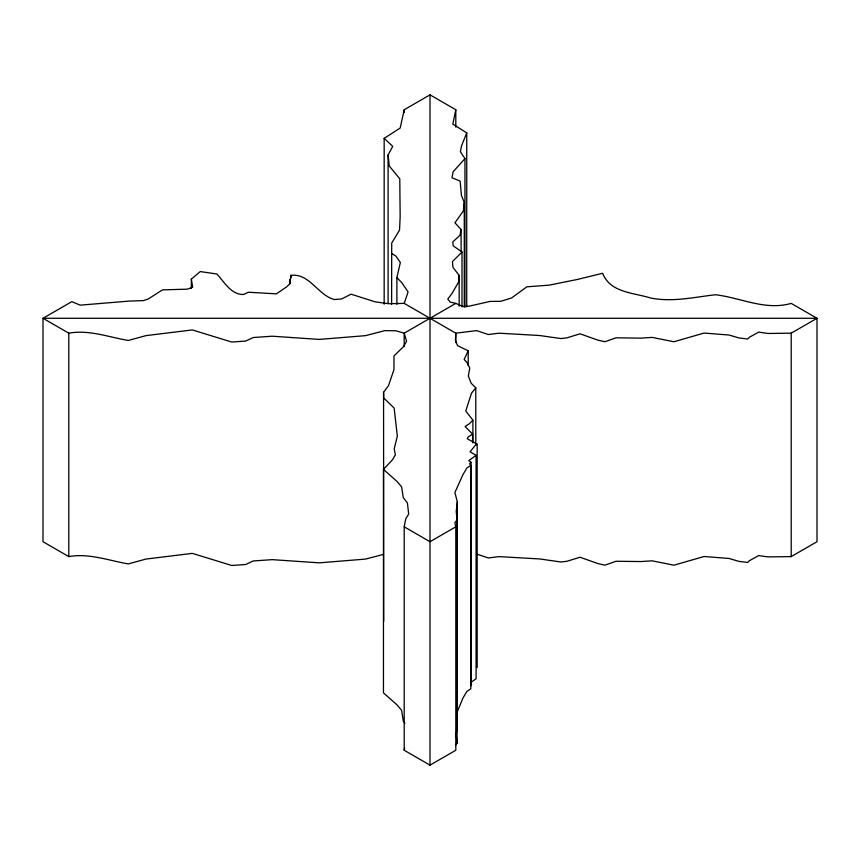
<?xml version="1.0" encoding="UTF-8"?>
<svg xmlns="http://www.w3.org/2000/svg" width="860" height="860" viewBox="0 0 860 860"><rect width="100%" height="100%" fill="white"/><g stroke="black" fill="none" stroke-linecap="round" stroke-linejoin="round"><path stroke-width="1.29" d="M391.612 304.236L391.708 243.079L399.535 230.093L400.158 216.634L399.782 178.805L389.257 166.001L388.107 154.929L392.73 146.361L384.162 138.342L400.179 128.043L404.2 109.747L430 94.847L455.8 109.747L455.8 127.14M289.906 283.585L290.895 275.372C309.396 272.921 317.985 295.27 334.336 299.527L341.613 298.979L351.02 294.174L375.196 301.86L388.677 303.709L404.2 303.387L455.8 333.175L455.445 340.474L457.531 345.623L468.195 350.837L464.163 359.448L467.13 362.651L469.753 368.026L468.345 376.067L471.129 383.227L475.784 387.817L471.506 393.213L465.744 410.983L472.892 420.153L469.538 423.593L465.088 426.495L472.591 434.096L468.152 436.977L467.281 438.783L477.16 444.168L475.193 445.437L470.054 451.833L476.096 455.338L468.797 460.627L471.022 462.261L469.603 463.776L470.796 465.454L466.894 467.947L462.895 474.752L454.886 492.522L457.316 501.767L456.23 511.388L457.047 519.752L454.832 522.901L455.8 526.814L455.8 750.253L430 765.153L404.2 750.253L404.2 526.814L405.726 518.86L408.672 514.033L407.414 502.906L403.318 497.736L401.577 486.814L396.922 481.342L383.452 469.431L392.418 459.853L395.385 454.811L394.192 448.812L397.331 436.16L394.149 408.07L383.71 397.954L383.571 392.289L388.494 385.699L393.955 369.649L393.988 355.922L403.469 346.698L406.576 341.237L404.2 333.175L395.923 330.788L384.829 330.616L365.478 335.658L319.254 339.41L272.244 336.206L253.173 337.529L245.648 341.076L231.727 342.033L192.307 329.939L145.931 335.637L128.291 340.474C108.618 337.109 88.999 329.541 68.8 333.175L43 318.286L43 541.714L68.8 556.613C88.999 552.969 108.618 560.548 128.291 563.913L145.931 559.075L192.307 553.378L231.727 565.471L245.648 564.515L253.173 560.957L272.244 559.645L319.254 562.849L365.478 559.086L383.538 554.388M455.8 109.747L452.812 124.109L466.743 132.913L461.573 145.695L460.39 151.736L464.959 158.584L453.123 171.796L451.962 177.74L460.143 181.084L461.401 195.284L464.282 202.476L463.357 210.99L454.94 222.783L461.111 229.588L459.96 235.328L452.812 241.886L453.177 245.809L462.003 252.001L452.435 261.612L452.973 267.428L459.175 275.383L458.681 281.897L452.102 293.314L447.77 299.076L450.221 302.086L455.8 303.387L463.099 306.568L469.581 306.096L489.921 301.441L500.885 301.29L511.635 297.936L526.868 286.81L549.078 285.154L577.415 279.457L602.634 273.276C610.321 292.927 633.669 292.604 650.654 298.022C672.488 302.333 693.805 297.216 715.455 294.743C740.739 297.689 765.207 310.868 791.2 303.387L817 318.286L817 541.714L791.2 556.613L768.077 556.914L758.692 555.571L749.383 560.709L747.652 562.44L738.901 561.376L728.99 558.452L704.071 556.506L673.917 565.192L652.138 560.827L640.84 561.558L616.018 561.258L604.999 565.149L598.216 563.676L580.016 557.248L566.933 561.279L560.892 561.988L539.736 558.957L499.079 556.624L488.329 557.968L476.623 554.044M396.89 304.365L396.89 277.608L400.351 262.493L395.901 256.076L391.612 253.399M404.2 750.253L404.63 747.985M404.2 303.387L408.081 291.959L401.824 282.704L396.89 277.608M457.488 711.295L462.895 698.191L466.894 691.386L470.796 688.892L470.796 465.454M455.574 745.287L457.047 743.191L457.036 514.441M191.35 288.552L191.35 279.188L200.229 271.567L216.924 273.996C224.352 282.058 231.114 294.862 243.595 294.475L248.368 292.228L276.372 293.851L286.756 286.767L289.96 283.682L289.906 279.565M470.485 682.668L476.096 678.776L476.096 455.338M455.8 303.387L404.2 333.175L404.2 346.558M455.8 526.814L430 541.714L404.2 526.814M455.8 342.538L455.8 333.175L476.623 330.606L488.329 334.529L499.079 333.185L539.736 335.529L560.892 338.56L566.933 337.84L580.016 333.809L598.216 340.248L604.999 341.71L616.018 337.819L640.84 338.13L652.138 337.399L673.917 341.753L704.071 333.067L728.99 335.013L738.901 337.937L747.652 339.001L749.383 337.27L758.692 332.132L768.077 333.487L791.2 333.175L817 318.286L43 318.286L71.81 301.645L80.216 305.149L128.806 301.118L143.523 300.591L148.2 299.011L162.508 289.874L187.458 289.164L192.672 287.197L191.35 279.188M404.952 723.238L403.318 721.174L401.577 710.253L396.922 704.781L383.452 692.859L383.452 469.431M383.71 621.393L383.571 392.289M457.047 743.191L456.23 734.827L457.316 725.206L457.316 501.767M791.2 333.175L791.2 556.613M477.16 444.168L477.16 667.607M475.784 387.817L475.784 444.007M472.892 420.153L472.892 442.9M472.591 434.096L472.591 442.126M471.022 462.261L471.022 685.699M468.195 350.837L468.195 365.554M466.743 132.913L466.743 306.848M464.959 158.584L464.959 307.095M464.282 202.476L464.282 306.837M462.003 252.001L462.003 306.859M461.111 229.588L461.111 250.991M459.175 275.383L459.175 306.16M430 94.847L430 765.153M404.2 109.747L404.2 112.423M388.107 154.929L388.107 303.44M384.162 138.342L384.162 304.246M290.895 275.372L290.895 278.049M68.8 333.175L68.8 556.613"/></g></svg>
